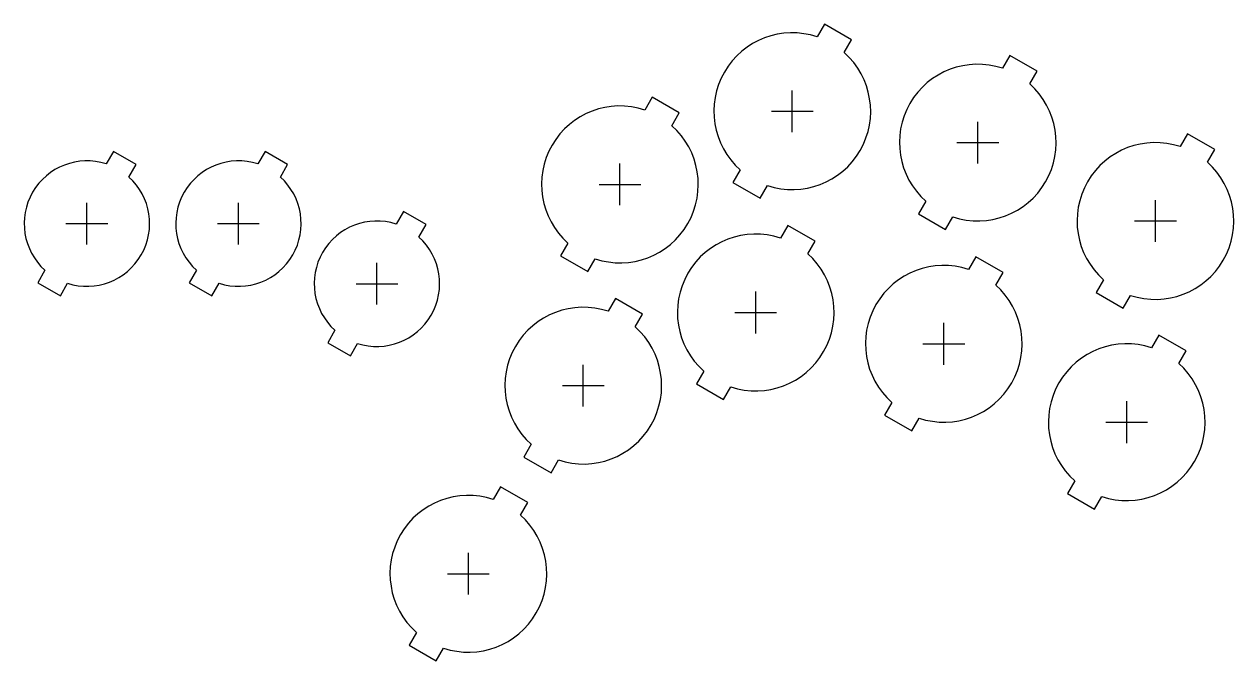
# Model space of a CAD drawing. Header units: millimetres. Extents: x -114 to 117, y -61 to 61.
import ezdxf

# ---------------------------------------------------------------- set-up
doc = ezdxf.new("R2010")
doc.units = ezdxf.units.MM
for name, color, linetype in [('BUTTONS_24', 1, 'Continuous'), ('BUTTONS_30', 5, 'Continuous'), ('REFERENCE', 8, 'Continuous')]:
    doc.layers.add(name, color=color, linetype=linetype)

msp = doc.modelspace()

# ---------------------------------------------------------------- linework, layer by layer
at = {"layer": 'BUTTONS_24'}
for points in [[(-98.54, 34.16, 0.809427), (-110.28, 13.83), (-111.66, 11.44), (-107.33, 8.94), (-105.95, 11.33, 0.809427), (-94.21, 31.66), (-92.83, 34.06), (-97.16, 36.56)], [(-69.54, 34.16, 0.809427), (-81.28, 13.83), (-82.66, 11.44), (-78.33, 8.94), (-76.95, 11.33, 0.809427), (-65.21, 31.66), (-63.83, 34.06), (-68.16, 36.56)], [(-43.04, 22.66, 0.809427), (-54.78, 2.33), (-56.16, -0.06), (-51.83, -2.56), (-50.45, -0.17, 0.809427), (-38.71, 20.16), (-37.33, 22.56), (-41.66, 25.06)]]:
    msp.add_lwpolyline(points, format="xyb", close=True, dxfattribs=at)
at = {"layer": 'BUTTONS_30'}
for points in [[(37.5, 58.47, 0.816497), (22.8, 33.02), (21.4, 30.59), (26.6, 27.59), (28, 30.02, 0.816497), (42.7, 55.47), (44.1, 57.9), (38.9, 60.9)], [(73, 52.47, 0.816497), (58.31, 27.02), (56.9, 24.59), (62.1, 21.59), (63.5, 24.02, 0.816497), (78.2, 49.47), (79.6, 51.9), (74.4, 54.9)], [(4.51, 44.48, 0.816497), (-10.19, 19.02), (-11.59, 16.59), (-6.39, 13.59), (-4.99, 16.02, 0.816497), (9.71, 41.48), (11.11, 43.91), (5.91, 46.91)], [(107, 37.48, 0.816497), (92.3, 12.02), (90.9, 9.59), (96.1, 6.59), (97.5, 9.02, 0.816497), (112.19, 34.48), (113.6, 36.9), (108.4, 39.9)], [(30.51, 19.98, 0.816497), (15.81, -5.48), (14.41, -7.91), (19.61, -10.91), (21.01, -8.48, 0.816497), (35.71, 16.98), (37.11, 19.41), (31.91, 22.41)], [(66.5, 13.98, 0.816497), (51.8, -11.47), (50.4, -13.9), (55.6, -16.9), (57, -14.47, 0.816497), (71.69, 10.98), (73.1, 13.41), (67.9, 16.41)], [(-2.5, 5.97, 0.816497), (-17.2, -19.48), (-18.6, -21.91), (-13.4, -24.91), (-12, -22.48, 0.816497), (2.7, 2.97), (4.1, 5.4), (-1.1, 8.4)], [(101.5, -1.02, 0.816497), (86.81, -26.47), (85.4, -28.9), (90.6, -31.9), (92, -29.47, 0.816497), (106.7, -4.02), (108.1, -1.59), (102.9, 1.41)], [(-24.49, -30.02, 0.816497), (-39.19, -55.47), (-40.59, -57.9), (-35.39, -60.9), (-33.99, -58.47, 0.816497), (-19.29, -33.02), (-17.89, -30.59), (-23.09, -27.59)]]:
    msp.add_lwpolyline(points, format="xyb", close=True, dxfattribs=at)
at = {"layer": 'REFERENCE'}
for p, q in [((32.75, 40.24), (32.75, 48.24)), ((28.75, 44.24), (36.75, 44.24)), ((68.25, 34.25), (68.25, 42.25)), ((64.25, 38.25), (72.25, 38.25)), ((-0.24, 26.25), (-0.24, 34.25)), ((-4.24, 30.25), (3.76, 30.25)), ((-102.25, 18.75), (-102.25, 26.75)), ((-73.25, 18.75), (-73.25, 26.75)), ((102.25, 19.25), (102.25, 27.25)), ((98.25, 23.25), (106.25, 23.25)), ((-106.25, 22.75), (-98.25, 22.75)), ((-77.25, 22.75), (-69.25, 22.75)), ((-46.74, 7.25), (-46.74, 15.25)), ((-50.74, 11.25), (-42.74, 11.25)), ((25.76, 1.75), (25.76, 9.75)), ((21.76, 5.75), (29.76, 5.75)), ((61.75, -4.25), (61.75, 3.75)), ((57.75, -0.25), (65.75, -0.25)), ((-7.25, -12.25), (-7.25, -4.25)), ((-11.25, -8.25), (-3.25, -8.25)), ((96.75, -19.24), (96.75, -11.24)), ((92.75, -15.24), (100.75, -15.24)), ((-29.24, -48.24), (-29.24, -40.24)), ((-33.24, -44.24), (-25.24, -44.24))]:
    msp.add_line(p, q, dxfattribs=at)

doc.saveas('drawing.dxf')
